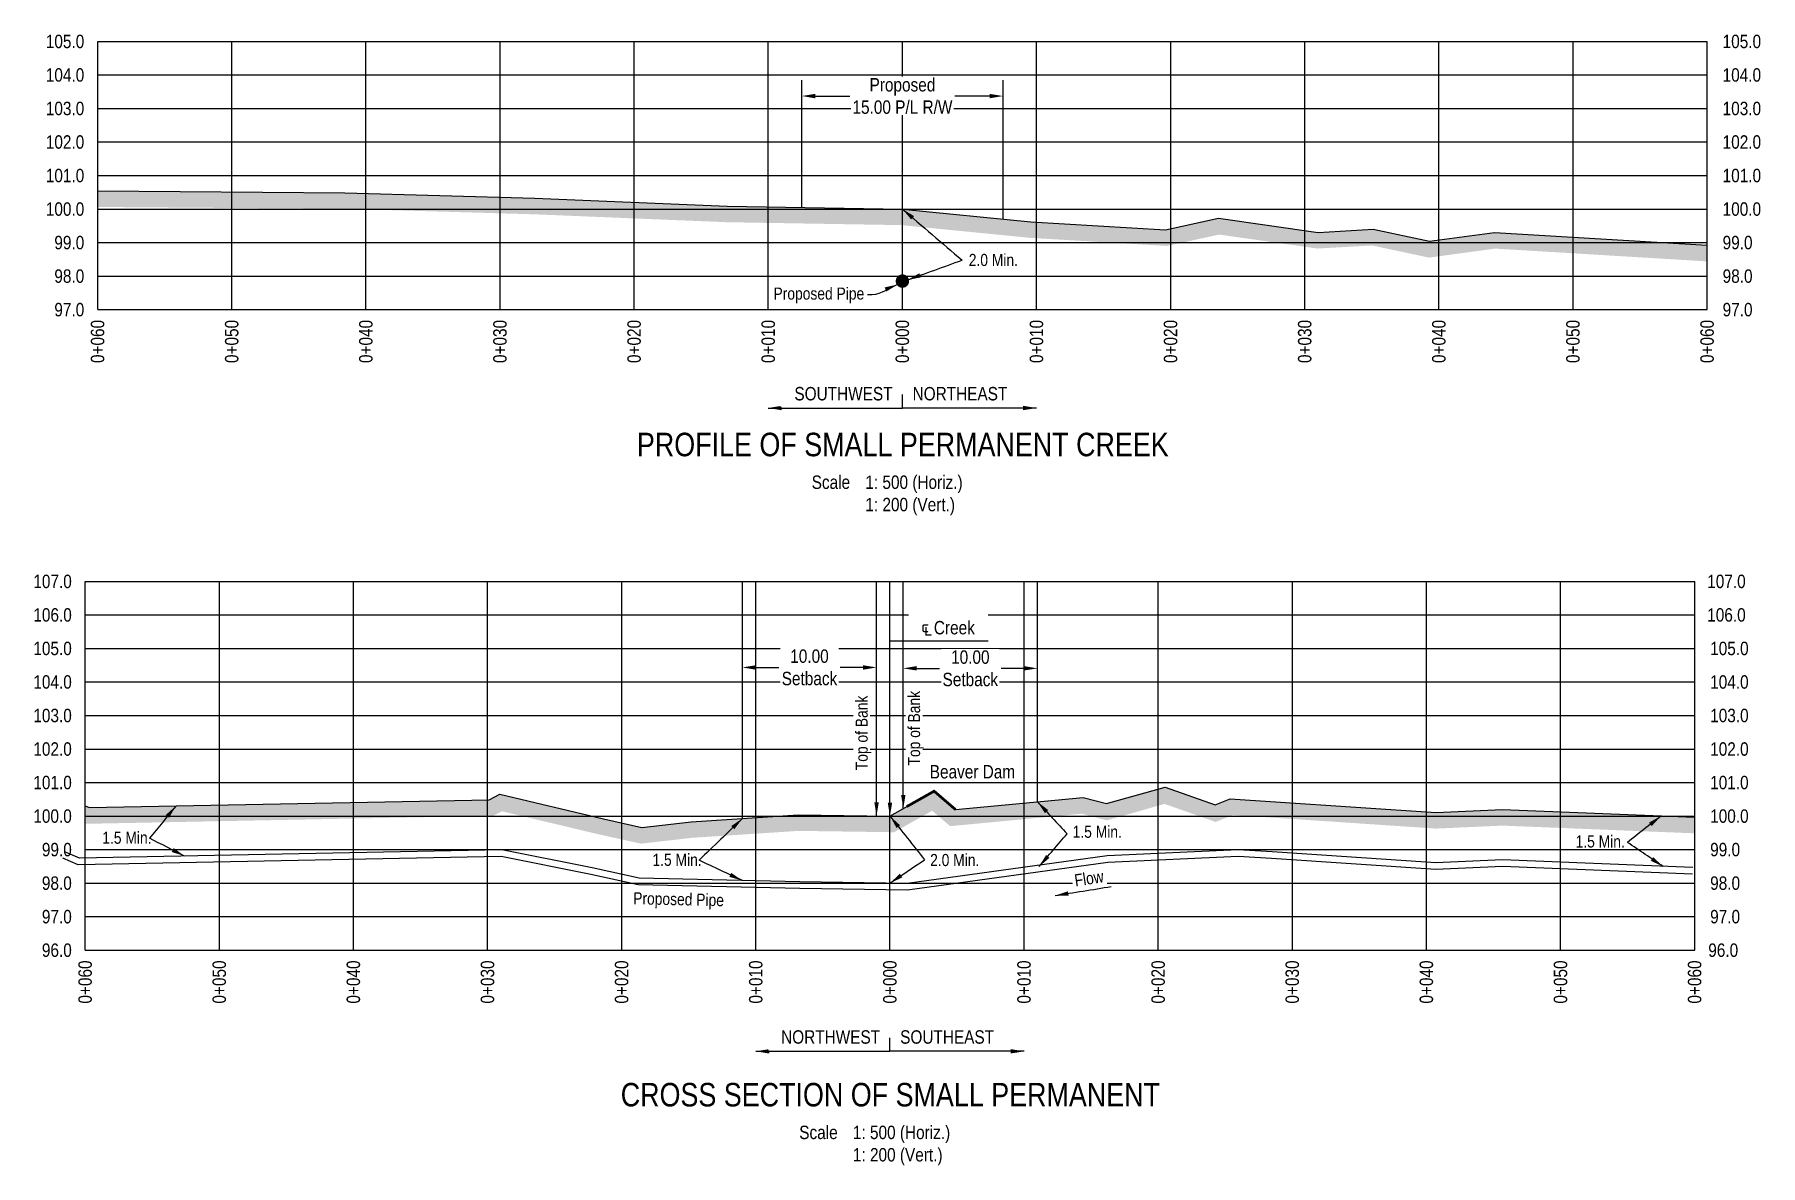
# Model space of a CAD drawing. Extents: x 333963 to 343562, y 6155611 to 6162191.
# Drawn here: x 341154 to 342440, y 6157467 to 6158310 of the extents above; entities that cross this region are included whole.
import ezdxf
from ezdxf.enums import TextEntityAlignment as Align

# ---------------------------------------------------------------- set-up
doc = ezdxf.new("R2010")
doc.units = 0
doc.header["$LTSCALE"] = 5
doc.header["$PDSIZE"] = 0.5
doc.linetypes.add('foc-TOPO', pattern=[1, 0.2, -0.8])
doc.layers.get('Defpoints').update_dxf_attribs({"color": 9})
for name, color, linetype in [('CG-NOTES', 7, 'Continuous'), ('DETAIL-T', 7, 'Continuous'), ('L-BD', 7, 'Continuous'), ('L-DETAIL-T', 3, 'Continuous'), ('L-MON', 1, 'Continuous'), ('P-CROSSINGS-GRID', 8, 'Continuous'), ('P-CROSSINGS-GROUND', 48, 'foc-TOPO'), ('P-CROSSINGS-LINE', 3, 'Continuous'), ('P-PROPOSED', 10, 'Continuous'), ('S-T7', 7, 'Continuous'), ('T-GENERAL', 48, 'foc-TOPO')]:
    doc.layers.add(name, color=color, linetype=linetype)
doc.layers.add('T-TEXT', color=48, linetype='Continuous', lineweight=18)
doc.styles.add('140', font='ARIALN.TTF', dxfattribs={"height": 15})
doc.styles.add('80', font='ARIALN.TTF', dxfattribs={"height": 10})
doc.styles.add('80CG', font='ARIALN.TTF', dxfattribs={"height": 10})
doc.styles.add('80L', font='ARIALN.TTF', dxfattribs={"height": 10})
doc.dimstyles.new('Compass 5 000', dxfattribs={"dimscale": 5, "dimtxt": 9, "dimasz": 2, "dimexe": 0.2, "dimexo": 0.0625, "dimgap": 0.5, "dimtad": 0, "dimtih": 1, "dimtoh": 1, "dimzin": 0, "dimdsep": 46, "dimtxsty": '80CG', "dimcen": 0.1, "dimse1": 1, "dimse2": 1, "dimclrd": 256, "dimclrt": 256, "dimaunit": 1, "dimadec": 4, "dimazin": 0, "dimtfac": 0.06, "dimtofl": 0, "dimtmove": 0, "dimatfit": 1, "dimfxl": 0.2, "dimtolj": 1, "dimtzin": 0, "dimlwd": -1, "dimarcsym": 0})
pattern_1 = [(45, (65.851, 1213.123), (2e-15, 22.446218874), [15.87187358, -15.87187358]), (45, (61.643, 1217.332), (2e-15, 22.446218874), [15.87187358, -15.87187358]), (45, (57.434, 1221.54), (2e-15, 22.446218874), [15.87187358, -15.87187358]), (135, (57.434, 1224.346), (-22.446218874, 2e-15), [15.87187358, -15.87187358]), (135, (61.643, 1228.555), (-22.446218874, 2e-15), [15.87187358, -15.87187358]), (135, (65.851, 1232.763), (-22.446218874, 2e-15), [15.87187358, -15.87187358])]

# ---------------------------------------------------------------- blocks, each defined once
blk = doc.blocks.new('*D127')
at = {"transparency": 16777216}
for p, q in [((341735.7, 6158263.9), (341761.6, 6158263.9)), ((341865.7, 6158263.9), (341839.8, 6158263.9))]:
    blk.add_line(p, q, dxfattribs=at)
for points in [[(341735.7, 6158265.5), (341735.7, 6158262.2), (341725.7, 6158263.9)], [(341865.7, 6158265.5), (341865.7, 6158262.2), (341875.7, 6158263.9)]]:
    blk.add_solid(points, dxfattribs=at)
at = {"layer": 'Defpoints', "color": 0, "transparency": 16777216}
for p in [(341725.7, 6158262.1), (341875.7, 6158263.9), (341875.7, 6158262.1)]:
    blk.add_point(p, dxfattribs=at)
at = {"transparency": 16777216, "insert": (341800.7, 6158263.9), "char_height": 10, "attachment_point": 5, "style": '80CG', "bg_fill": 3, "box_fill_scale": 1.1, "bg_fill_color": 256, "bg_fill_true_color": 13158600, "bg_fill_transparency": 0}
blk.add_mtext('\\A1;Proposed\\P15.00 P/L R/W', dxfattribs=at)
blk = doc.blocks.new('PLIA')
at = {"color": 255, "const_width": 1}
blk.add_lwpolyline([(-0.5, 0, 1), (0.5, 0, 1)], format="xyb", close=True, dxfattribs=at)
blk = doc.blocks.new('PLIAA')
blk.add_blockref('PLIA', (0, 0))
blk = doc.blocks.new('PLIB')
at = {"color": 1}
blk.add_circle((0, 0), 0.8, dxfattribs=at)
blk = doc.blocks.new('PLIBB')
blk.add_blockref('PLIB', (0, 0))
blk = doc.blocks.new('PLICC')
for name in ['PLIAA', 'PLIBB']:
    blk.add_blockref(name, (0, 0))
blk = doc.blocks.new('PLI')
blk.add_blockref('PLICC', (0, 0))
blk = doc.blocks.new('*D128')
at = {"transparency": 16777216}
for p, q in [((341691.4, 6157837.9), (341708.5, 6157837.9)), ((341771.4, 6157837.9), (341754.3, 6157837.9))]:
    blk.add_line(p, q, dxfattribs=at)
for points in [[(341691.4, 6157839.5), (341691.4, 6157836.2), (341681.4, 6157837.9)], [(341771.4, 6157839.5), (341771.4, 6157836.2), (341781.4, 6157837.9)]]:
    blk.add_solid(points, dxfattribs=at)
at = {"layer": 'Defpoints', "color": 0, "transparency": 16777216}
for p in [(341681.4, 6157852.7), (341781.4, 6157852.7), (341681.4, 6157837.9)]:
    blk.add_point(p, dxfattribs=at)
at = {"transparency": 16777216, "insert": (341731.4, 6157837.9), "char_height": 10, "attachment_point": 5, "style": '80CG', "bg_fill": 3, "box_fill_scale": 1.1, "bg_fill_color": 256, "bg_fill_true_color": 13158600, "bg_fill_transparency": 0}
blk.add_mtext('\\A1;10.00\\PSetback', dxfattribs=at)
blk = doc.blocks.new('*D129')
at = {"transparency": 16777216}
for p, q in [((341811.3, 6157837.2), (341828.4, 6157837.2)), ((341891.3, 6157837.2), (341874.2, 6157837.2))]:
    blk.add_line(p, q, dxfattribs=at)
for points in [[(341811.3, 6157838.9), (341811.3, 6157835.6), (341801.3, 6157837.2)], [(341891.3, 6157838.9), (341891.3, 6157835.6), (341901.3, 6157837.2)]]:
    blk.add_solid(points, dxfattribs=at)
at = {"layer": 'Defpoints', "color": 0, "transparency": 16777216}
for p in [(341801.3, 6157856.1), (341901.3, 6157856.1), (341801.3, 6157837.2)]:
    blk.add_point(p, dxfattribs=at)
at = {"transparency": 16777216, "insert": (341851.3, 6157837.2), "char_height": 10, "attachment_point": 5, "style": '80CG', "bg_fill": 3, "box_fill_scale": 1.1, "bg_fill_color": 256, "bg_fill_true_color": 13158600, "bg_fill_transparency": 0}
blk.add_mtext('\\A1;10.00\\PSetback', dxfattribs=at)

msp = doc.modelspace()

# ---------------------------------------------------------------- hatches: boundary and pattern name
at = {"layer": 'P-CROSSINGS-GROUND'}
h = msp.add_hatch(dxfattribs=at)
h.set_pattern_fill('EARTH', color=256, scale=2.499508, angle=45)
h.set_pattern_definition(pattern_1)
h.paths.add_polyline_path([(342400.564, 6158152.618), (342400.836, 6158152.62), (342242.026, 6158162.193), (342193.698, 6158155.595), (342151.588, 6158164.568), (342110.698, 6158162.243), (342036.339, 6158172.791), (341996.846, 6158164.218), (341896.291, 6158170.167), (341800.682, 6158179.64), (341670.058, 6158181.815), (341526.57, 6158187.713), (341385.12, 6158191.813), (341200.801, 6158193.185), (341200.801, 6158181.187), (341384.901, 6158179.816), (341526.149, 6158175.723), (341669.712, 6158169.821), (341799.99, 6158167.652), (341895.345, 6158158.204), (341997.782, 6158152.144), (342036.782, 6158160.611), (342110.191, 6158150.198), (342150.662, 6158152.498), (342193.246, 6158143.424), (342242.481, 6158150.147), (342400.523, 6158140.62), (342400.564, 6158140.62)])
h = msp.add_hatch(dxfattribs=at)
h.set_pattern_fill('EARTH', color=256, scale=2.499508, angle=45)
h.set_pattern_definition(pattern_1)
h.paths.add_polyline_path([(341191.511, 6157734.63), (341191.511, 6157721.574), (341192.142, 6157721.304), (341495.609, 6157727.283), (341502.192, 6157730.651), (341575.222, 6157713.233), (341605.715, 6157706.506), (341644.245, 6157710.898), (341723.339, 6157716.023), (341794.466, 6157715.035), (341822.874, 6157731.059), (341836.24, 6157719.551), (341934.468, 6157728.827), (341953.017, 6157723.879), (341996.04, 6157736.138), (342034.197, 6157722.705), (342046.911, 6157727.825), (342077.929, 6157725.827), (342198.535, 6157717.735), (342248, 6157719.967), (342391.275, 6157714.203), (342391.275, 6157726.211), (342247.971, 6157731.975), (342198.667, 6157729.751), (342078.717, 6157737.799), (342044.959, 6157739.974), (342033.913, 6157735.525), (341996.424, 6157748.722), (341952.912, 6157736.324), (341935.482, 6157740.973), (341840.198, 6157731.975), (341824.318, 6157745.648), (341791.393, 6157727.076), (341723.034, 6157728.026), (341643.177, 6157722.852), (341606.345, 6157718.653), (341577.907, 6157724.927), (341500.669, 6157743.348), (341492.607, 6157739.224), (341194.494, 6157733.35)])

# ---------------------------------------------------------------- linework, layer by layer
for p, q in [((341681.417, 6157725.33), (341681.417, 6157902.042)), ((341781.397, 6157727.215), (341781.397, 6157902.042)), ((341901.321, 6157737.747), (341901.321, 6157902.042))]:
    msp.add_line(p, q)
at = {"flags": 128}
for points in [[(341725.697, 6158180.888), (341725.697, 6158275.776)], [(341875.668, 6158172.21), (341875.668, 6158275.776)]]:
    msp.add_lwpolyline(points, dxfattribs=at)
at = {"layer": 'CG-NOTES'}
for p, q in [((341800.682, 6158031.302), (341800.682, 6158041.3)), ((341791.411, 6157551.691), (341791.411, 6157561.689))]:
    msp.add_line(p, q, dxfattribs=at)
at = {"layer": 'P-CROSSINGS-GRID', "color": 8}
for p, q in [((341200.801, 6158304.615), (342400.564, 6158304.615)), ((341200.801, 6158104.655), (341200.801, 6158304.615)), ((341300.781, 6158104.655), (341300.781, 6158304.615)), ((341400.761, 6158104.655), (341400.761, 6158304.615)), ((341500.742, 6158104.655), (341500.742, 6158304.615)), ((341600.722, 6158104.655), (341600.722, 6158304.615)), ((341700.702, 6158104.655), (341700.702, 6158304.615)), ((341800.682, 6158104.655), (341800.682, 6158304.615)), ((341900.663, 6158104.655), (341900.663, 6158304.615)), ((342000.643, 6158104.655), (342000.643, 6158304.615)), ((342100.623, 6158104.655), (342100.623, 6158304.615)), ((342200.604, 6158104.655), (342200.604, 6158304.615)), ((342300.584, 6158104.655), (342300.584, 6158304.615)), ((342400.564, 6158104.655), (342400.564, 6158304.615)), ((341200.801, 6158279.62), (342400.564, 6158279.62)), ((341200.801, 6158254.625), (342400.564, 6158254.625)), ((341200.801, 6158229.63), (342400.564, 6158229.63)), ((341200.801, 6158204.635), (342400.564, 6158204.635)), ((341200.801, 6158179.64), (342400.564, 6158179.64)), ((341200.801, 6158154.645), (342400.564, 6158154.645)), ((341200.801, 6158129.65), (342400.564, 6158129.65)), ((341200.801, 6158104.655), (342400.564, 6158104.655)), ((341191.511, 6157627.096), (341191.511, 6157902.042)), ((341191.511, 6157902.042), (342391.275, 6157902.042)), ((341291.491, 6157627.096), (341291.491, 6157902.042)), ((341391.472, 6157627.096), (341391.472, 6157902.042)), ((341491.452, 6157627.096), (341491.452, 6157902.042)), ((341591.432, 6157627.096), (341591.432, 6157902.042)), ((341691.413, 6157627.096), (341691.413, 6157902.042)), ((341791.393, 6157627.096), (341791.393, 6157902.042)), ((341891.373, 6157627.096), (341891.373, 6157902.042)), ((341991.354, 6157627.096), (341991.354, 6157902.042)), ((342091.334, 6157627.096), (342091.334, 6157902.042)), ((342191.314, 6157627.096), (342191.314, 6157902.042)), ((342291.294, 6157627.096), (342291.294, 6157902.042)), ((342391.275, 6157627.096), (342391.275, 6157902.042)), ((341191.511, 6157877.047), (342391.275, 6157877.047)), ((341191.511, 6157852.052), (342391.275, 6157852.052)), ((341191.511, 6157827.057), (342391.275, 6157827.057)), ((341191.511, 6157802.061), (342391.275, 6157802.061)), ((341191.511, 6157777.066), (342391.275, 6157777.066)), ((341191.511, 6157752.071), (342391.275, 6157752.071)), ((341191.511, 6157727.076), (342391.275, 6157727.076)), ((341191.511, 6157702.081), (342391.275, 6157702.081)), ((341191.511, 6157677.086), (342391.275, 6157677.086)), ((341191.511, 6157652.091), (342391.275, 6157652.091)), ((341191.511, 6157627.096), (342391.275, 6157627.096))]:
    msp.add_line(p, q, dxfattribs=at)
at = {"layer": 'P-CROSSINGS-LINE', "color": 3, "flags": 128}
for points in [[(341200.801, 6158193.185), (341385.12, 6158191.813), (341526.57, 6158187.713), (341670.058, 6158181.815), (341800.682, 6158179.64), (341896.291, 6158170.167), (341996.846, 6158164.218), (342036.339, 6158172.791), (342110.698, 6158162.243), (342151.588, 6158164.568), (342193.698, 6158155.595), (342242.026, 6158162.193), (342400.564, 6158152.637)], [(341191.511, 6157734.63), (341194.494, 6157733.35), (341492.607, 6157739.224), (341500.669, 6157743.348), (341577.907, 6157724.927), (341606.345, 6157718.653), (341643.177, 6157722.852), (341723.034, 6157728.026), (341791.393, 6157727.076), (341824.318, 6157745.648), (341840.198, 6157731.975), (341935.482, 6157740.973), (341952.912, 6157736.324), (341996.424, 6157748.722), (342033.913, 6157735.525), (342044.959, 6157739.974), (342078.717, 6157737.799), (342198.667, 6157729.751), (342247.971, 6157731.975), (342391.275, 6157726.211)]]:
    msp.add_lwpolyline(points, dxfattribs=at)
at = {"layer": 'P-PROPOSED', "flags": 128}
for points in [[(342389.567, 6157683.753), (342248.075, 6157689.445), (342198.2, 6157687.195), (342075.928, 6157695.399), (342051.014, 6157697.004), (341953.699, 6157692.45), (341804.503, 6157671.9), (341724.215, 6157673.015), (341603.776, 6157675.706), (341568.489, 6157683.491), (341501.54, 6157696.9), (341186.162, 6157690.686), (341174.752, 6157695.583)], [(342389.768, 6157688.748), (342248.063, 6157694.449), (342198.255, 6157692.201), (342076.256, 6157700.387), (342051.058, 6157702.01), (341953.24, 6157697.433), (341804.195, 6157676.903), (341724.305, 6157678.013), (341604.376, 6157680.693), (341569.518, 6157688.383), (341501.987, 6157701.909), (341187.143, 6157695.705), (341176.724, 6157700.177)]]:
    msp.add_lwpolyline(points, dxfattribs=at)
at = {"layer": 'T-GENERAL', "linetype": 'Continuous', "const_width": 2, "flags": 128}
msp.add_lwpolyline([(341840.198, 6157731.975), (341824.318, 6157745.648), (341803.866, 6157734.112)], dxfattribs=at)

# ---------------------------------------------------------------- block references
at = {"layer": 'L-MON', "xscale": 4.999015300000013, "yscale": 4.999015300000013, "zscale": 4.999015300000013}
msp.add_blockref('PLI', (341800.682, 6158125.914), dxfattribs=at)

# ---------------------------------------------------------------- texts
at = {"style": '80'}
for s, p in [('0+060', (341200.714, 6158096.988)), ('0+050', (341300.694, 6158096.988)), ('0+040', (341400.674, 6158096.988)), ('0+030', (341500.654, 6158096.988)), ('0+020', (341600.635, 6158096.988)), ('0+010', (341700.615, 6158096.988)), ('0+000', (341800.595, 6158096.988)), ('0+010', (341900.576, 6158096.988)), ('0+020', (342000.556, 6158096.988)), ('0+030', (342100.536, 6158096.988)), ('0+040', (342200.517, 6158096.988)), ('0+050', (342300.497, 6158096.988)), ('0+060', (342400.477, 6158096.988)), ('0+060', (341191.424, 6157619.429)), ('0+050', (341291.404, 6157619.429)), ('0+040', (341391.385, 6157619.429)), ('0+030', (341491.365, 6157619.429)), ('0+020', (341591.345, 6157619.429)), ('0+010', (341691.326, 6157619.429)), ('0+000', (341791.306, 6157619.429)), ('0+010', (341891.286, 6157619.429)), ('0+020', (341991.267, 6157619.429)), ('0+030', (342091.247, 6157619.429)), ('0+040', (342191.227, 6157619.429)), ('0+050', (342291.207, 6157619.429)), ('0+060', (342391.188, 6157619.429))]:
    msp.add_text(s, height=9.998, rotation=90, dxfattribs=at).set_placement(p, align=Align.MIDDLE_RIGHT)
at = {"char_height": 8.9982, "attachment_point": 1, "style": '80L'}
for s, insert in [('2.0 Min.', (341850.136, 6158146.194)), ('1.5 Min.', (341927.586, 6157719.884)), ('1.5 Min.', (341204.253, 6157715.424)), ('1.5 Min.', (342302.5, 6157712.616)), ('1.5 Min.', (341614.363, 6157698.955)), ('2.0 Min.', (341821.35, 6157698.81))]:
    msp.add_mtext_dynamic_manual_height_columns(s, width=45.30182, gutter_width=44.991, heights=[0], dxfattribs=dict(at, insert=insert))
at = {"layer": 'DETAIL-T', "char_height": 9.99803, "attachment_point": 1, "style": '80L'}
for insert in [(341733.04, 6157980.983), (341723.769, 6157496.242)]:
    msp.add_mtext_dynamic_manual_height_columns('Scale^I1: 500 (Horiz.)\\P^I1: 200 (Vert.)', width=217.06235, gutter_width=44.991, heights=[0], dxfattribs=dict(at, insert=insert))
at = {"layer": 'L-DETAIL-T', "char_height": 17.49655, "attachment_point": 2, "rotation": 0, "style": '140'}
for s, insert, width in [('PROFILE OF SMALL PERMANENT CREEK', (341800.963, 6158012.85), 396.61632), ('CROSS SECTION OF SMALL PERMANENT', (341791.692, 6157528.109), 401.81993)]:
    msp.add_mtext(s, dxfattribs=dict(at, insert=insert, width=width))
at = {"layer": 'S-T7', "style": '80'}
for s, p in [('105.0', (341190.803, 6158304.615)), ('104.0', (341190.803, 6158279.62)), ('103.0', (341190.803, 6158254.625)), ('102.0', (341190.803, 6158229.63)), ('101.0', (341190.803, 6158204.635)), ('100.0', (341190.803, 6158179.64)), ('99.0', (341190.803, 6158154.645)), ('98.0', (341190.803, 6158129.65)), ('97.0', (341190.803, 6158104.655)), ('107.0', (341181.513, 6157902.042)), ('107.0', (342429.275, 6157902.042)), ('106.0', (341181.513, 6157877.047)), ('106.0', (342429.275, 6157877.047)), ('105.0', (341181.513, 6157852.052)), ('104.0', (341181.513, 6157827.057)), ('103.0', (341181.513, 6157802.061)), ('102.0', (341181.513, 6157777.066)), ('101.0', (341181.513, 6157752.071)), ('100.0', (341181.513, 6157727.076)), ('99.0', (341181.513, 6157702.081)), ('98.0', (341181.513, 6157677.086)), ('97.0', (341181.513, 6157652.091)), ('96.0', (341181.513, 6157627.096)), ('96.0', (342423.676, 6157627.096))]:
    msp.add_text(s, height=9.998, dxfattribs=at).set_placement(p, align=Align.MIDDLE_RIGHT)
for s, p in [('105.0', (342412.093, 6158304.615)), ('104.0', (342412.093, 6158279.62)), ('103.0', (342412.093, 6158254.625)), ('102.0', (342412.093, 6158229.63)), ('101.0', (342412.093, 6158204.635)), ('100.0', (342412.093, 6158179.64)), ('99.0', (342412.093, 6158154.645)), ('98.0', (342412.093, 6158129.65)), ('97.0', (342412.093, 6158104.655)), ('105.0', (342402.803, 6157852.052)), ('104.0', (342402.803, 6157827.057)), ('103.0', (342402.803, 6157802.061)), ('102.0', (342402.803, 6157777.066)), ('101.0', (342402.803, 6157752.071)), ('100.0', (342402.803, 6157727.076)), ('99.0', (342402.803, 6157702.081)), ('98.0', (342402.803, 6157677.086)), ('97.0', (342402.803, 6157652.091))]:
    msp.add_text(s, height=9.998, dxfattribs=at).set_placement(p, align=Align.MIDDLE_LEFT)
at = {"layer": 'T-TEXT', "insert": (341821.063, 6157765.162), "char_height": 9.998, "attachment_point": 1, "style": '80L'}
msp.add_mtext_dynamic_manual_height_columns('Beaver Dam', width=69.02233, gutter_width=49.99, heights=[0], dxfattribs=at)

# ---------------------------------------------------------------- leaders
at = {"path_type": 1}
for points in [[(341800.682, 6158179.64), (341845.117, 6158141.509)], [(341804.483, 6158126.816), (341845.117, 6158141.509)], [(341797.284, 6158123.437), (341778.129, 6158115.612), (341774.766, 6158115.58)], [(341791.393, 6157727.076), (341791.393, 6157857.654)], [(341781.397, 6157727.215), (341781.397, 6157771.921)], [(341259.05, 6157734.549), (341239.472, 6157710.483)], [(341901.321, 6157737.747), (341923.439, 6157713.944)], [(341681.417, 6157725.33), (341649.115, 6157694.161)], [(341791.393, 6157727.076), (341817.196, 6157694.497)], [(342366.065, 6157727.076), (342341.132, 6157707.396)], [(341265.632, 6157697.252), (341239.472, 6157710.483)], [(342367.721, 6157689.487), (342341.132, 6157707.396)], [(341681.417, 6157678.972), (341649.115, 6157694.161)], [(341791.393, 6157677.086), (341817.196, 6157694.497)]]:
    msp.add_leader(points, dimstyle='Compass 5 000', override={"dimgap": 0.5, "dimtad": 0}, dxfattribs=at)
at = {"layer": 'CG-NOTES', "path_type": 1}
for points in [[(341700.702, 6158031.302), (341800.682, 6158031.302)], [(341900.663, 6158031.302), (341800.682, 6158031.302)], [(341691.431, 6157551.691), (341791.411, 6157551.691)], [(341891.391, 6157551.691), (341791.411, 6157551.691)]]:
    msp.add_leader(points, dimstyle='Compass 5 000', override={"dimgap": 0.5, "dimtad": 0}, dxfattribs=at)

# ---------------------------------------------------------------- next in the draw order: texts
at = {"insert": (341704.592, 6158121.144), "char_height": 8.99823, "attachment_point": 1, "style": '80L', "bg_fill": 3, "box_fill_scale": 1.2, "bg_fill_color": 256, "bg_fill_transparency": 0}
msp.add_mtext_dynamic_manual_height_columns('Proposed Pipe', width=67.26365, gutter_width=44.991, heights=[0], dxfattribs=at)
at = {"color": 3, "char_height": 9.998, "width": 71.7823, "attachment_point": 1, "style": '80', "bg_fill": 2}
for s, insert in [('NORTHEAST', (341808.271, 6158046.98)), ('SOUTHEAST', (341799, 6157567.368))]:
    msp.add_mtext(s, dxfattribs=dict(at, insert=insert))
at = {"style": '80L', "bg_fill": 3, "box_fill_scale": 1.2, "bg_fill_color": 256, "bg_fill_transparency": 0}
for s, width, insert, char_height, attachment_point, rotation in [('Top of Bank', 55.64452, (341765.789, 6157761.254), 8.99823, 1, 90), ('Flow', 21.75693, (341949.86, 6157686.731), 8.9982, 3, 8.615488), ('Proposed Pipe', 67.26365, (341600.133, 6157670.355), 8.99823, 1, 358.720048)]:
    msp.add_mtext_dynamic_manual_height_columns(s, width=width, gutter_width=44.991, heights=[0], dxfattribs=dict(at, insert=insert, char_height=char_height, attachment_point=attachment_point, rotation=rotation))
at = {"layer": 'L-BD', "insert": (341810.332, 6157872.554), "char_height": 9.99803, "width": 49.15549, "attachment_point": 1, "style": '80', "bg_fill": 2}
msp.add_mtext('\\pi4.23659;{\\fISOCPEUR|b0|i0|c0|p34;℄} Creek', dxfattribs=at)

# ---------------------------------------------------------------- next in the draw order: dimensions: what is measured, and where the dimension line sits
dim = msp.add_aligned_dim(p1=(341725.697, 6158262.081), p2=(341875.668, 6158262.081), distance=1.784, text='Proposed\\P15.00 P/L R/W', dimstyle='Compass 5 000', override={"dimtfill": 1})
dim.commit()
dim.dimension.update_dxf_attribs({"geometry": '*D127', "text_midpoint": (341800.682, 6158263.865)})

# ---------------------------------------------------------------- next in the draw order: linework, layer by layer
msp.add_line((341801.341, 6157738.073), (341801.341, 6157902.042))

# ---------------------------------------------------------------- next in the draw order: texts
at = {"color": 3, "char_height": 9.998, "width": 78.41587, "attachment_point": 3, "style": '80', "bg_fill": 2}
for s, insert in [('SOUTHWEST', (341793.316, 6158046.98)), ('NORTHWEST', (341784.045, 6157567.368))]:
    msp.add_mtext(s, dxfattribs=dict(at, insert=insert))

# ---------------------------------------------------------------- next in the draw order: dimensions: what is measured, and where the dimension line sits
dim = msp.add_linear_dim(base=(341681.417, 6157837.853), p1=(341781.397, 6157852.686), p2=(341681.417, 6157852.686), angle=180, text='10.00\\PSetback', dimstyle='Compass 5 000', override={"dimtfill": 1})
dim.commit()
dim.dimension.update_dxf_attribs({"geometry": '*D128', "text_midpoint": (341731.407, 6157837.853), "dimtype": 161})

# ---------------------------------------------------------------- next in the draw order: leaders
at = {"path_type": 1}
for points in [[(341902.551, 6157689.391), (341923.439, 6157713.944)], [(341914.467, 6157667.798), (341956.358, 6157674.551)]]:
    msp.add_leader(points, dimstyle='Compass 5 000', override={"dimgap": 0.5, "dimtad": 0}, dxfattribs=at)

# ---------------------------------------------------------------- next in the draw order: dimensions: what is measured, and where the dimension line sits
dim = msp.add_linear_dim(base=(341801.341, 6157837.235), p1=(341901.321, 6157856.096), p2=(341801.341, 6157856.096), angle=180, text='10.00\\PSetback', dimstyle='Compass 5 000', override={"dimtfill": 1})
dim.commit()
dim.dimension.update_dxf_attribs({"geometry": '*D129', "text_midpoint": (341851.331, 6157837.235), "dimtype": 161})

# ---------------------------------------------------------------- next in the draw order: linework, layer by layer
msp.add_line((341791.393, 6157857.654), (341864.666, 6157857.654))

# ---------------------------------------------------------------- next in the draw order: leaders
msp.add_leader([(341801.341, 6157732.792), (341801.341, 6157832.727)], dimstyle='Compass 5 000', override={"dimgap": 0.5, "dimtad": 0}, dxfattribs=at)

# ---------------------------------------------------------------- next in the draw order: texts
at = {"insert": (341804.855, 6157764.789), "char_height": 8.99823, "attachment_point": 1, "rotation": 90, "style": '80L', "bg_fill": 3, "box_fill_scale": 1.2, "bg_fill_color": 256, "bg_fill_transparency": 0}
msp.add_mtext_dynamic_manual_height_columns('Top of Bank', width=55.64452, gutter_width=44.991, heights=[0], dxfattribs=at)

doc.saveas('drawing.dxf')
